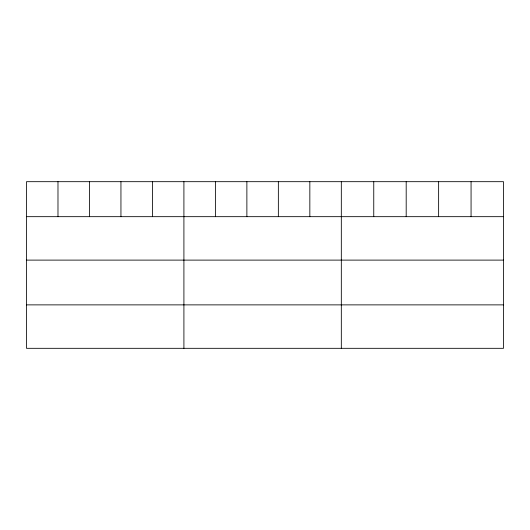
<?xml version="1.0" encoding="UTF-8"?>
<svg xmlns="http://www.w3.org/2000/svg" width="530" height="530" viewBox="0 0 530 530"><rect width="100%" height="100%" fill="white"/><g stroke="black" fill="none" stroke-linecap="round" stroke-linejoin="round"><path stroke-width="0.79" d="M503.5 216.671L503.5 348.316L26.5 348.316L26.5 181.684L503.5 181.684L503.5 216.671L26.5 216.671M26.5 260.111L503.5 260.111M26.5 304.876L503.5 304.876M471.064 181.684L471.064 216.671M438.628 181.684L438.628 216.671M406.192 181.684L406.192 216.671M373.756 181.684L373.756 216.671M341.32 181.684L341.32 348.316M309.838 181.684L309.838 216.671M278.356 181.684L278.356 216.671M246.874 181.684L246.874 216.671M215.392 181.684L215.392 216.671M183.91 181.684L183.91 348.316M152.428 181.684L152.428 216.671M120.946 181.684L120.946 216.671M89.464 181.684L89.464 216.671M57.982 181.684L57.982 216.671"/></g></svg>
